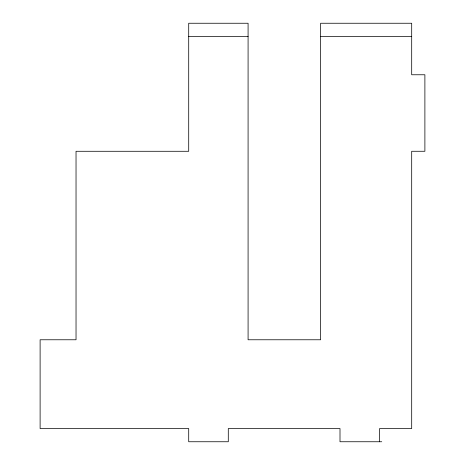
<?xml version="1.0" encoding="UTF-8"?>
<svg xmlns="http://www.w3.org/2000/svg" width="465" height="465" viewBox="0 0 465 465"><rect width="100%" height="100%" fill="white"/><g stroke="black" fill="none" stroke-linecap="round" stroke-linejoin="round"><path stroke-width="0.7" d="M188.709 36.502L248.083 36.502M320.635 36.502L411.694 36.502M381.753 441.75L340.002 441.75L340.002 428.556L228.292 428.556L228.292 441.75L188.709 441.75L188.709 428.556L40.112 428.556L40.112 339.77L76.033 339.77L76.033 151.282L188.709 151.282L188.709 23.25L248.083 23.25L248.083 339.77L320.635 339.77L320.635 23.25L411.694 23.25L411.694 74.766L424.888 74.766L424.888 151.27L411.694 151.27L411.694 428.556L379.585 428.556L379.585 441.75"/></g></svg>
